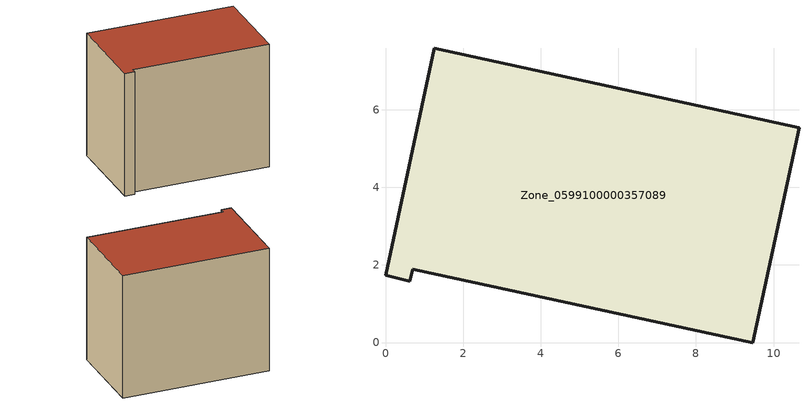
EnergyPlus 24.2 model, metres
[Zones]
Zone_0599100000357089
 floor ground (C_G): 0,1.73 1.26,7.58 10.65,5.53 9.46,0 0.7,1.89 0.63,1.58 z0
 wall outside (C_F): 1.26,7.58 0,1.73 0.63,1.58 0.7,1.89 9.46,0 10.65,5.53 1.26,7.58 z0:8.27
 roof outside (C_R): 10.65,5.53 1.26,7.58 0,1.73 0.63,1.58 0.7,1.89 9.46,0 z8.27
[BUILDING]
Pand.0599100000357089: North Axis=0; Terrain=City; Loads Convergence Tolerance Value=0.04; Temperature Convergence Tolerance Value=0.4; Solar Distribution=FullExterior; Maximum Number of Warmup Days=25; Minimum Number of Warmup Days=1
[Site:Location]
Rotterdam.The.Hague.AP_ZH_NLD Design_Conditions: Latitude=51.96; Longitude=4.45; Time Zone=1; Elevation=-4.5
[SITE:GROUNDTEMPERATURE:BUILDINGSURFACE]
18, 18, 18, 18, 18, 18, 18, 18, 18, 18, 18, 18
[MATERIAL] Thermal Absorptance=0.9; Solar Absorptance=0.7; Visible Absorptance=0.7
Name | Roughness | Thickness | Conductivity | Density | Specific Heat
G.TC.1992-2005 | MediumSmooth | 0.15 | 0.06 | 540 | 1210
F.TC.1992-2005 | Rough | 0.3 | 0.12 | 1920 | 840
R.TC.1992-2005 | MediumRough | 0.2 | 0.08 | 1500 | 1000
[CONSTRUCTION]
C_G: G.TC.1992-2005
C_F: F.TC.1992-2005
C_R: R.TC.1992-2005
[ZONE]
Zone_0599100000357089: Type=1; Multiplier=1; Ceiling Height=Autocalculate; Volume=Autocalculate; Floor Area=autocalculate; Part of Total Floor Area=Yes
[ZONEINFILTRATION:DESIGNFLOWRATE]
Infil_Zone_0599100000357089: Zone or ZoneList or Space or SpaceList=Zone_0599100000357089; Schedule=AlwaysOn; Design Flow Rate Calculation Method=Flow/Area; Flow Rate per Floor Area=0.0015; Constant Term Coefficient=1; Temperature Term Coefficient=0; Velocity Term Coefficient=0; Velocity Squared Term Coefficient=0
[HVACTEMPLATE:ZONE:IDEALLOADSAIRSYSTEM]
Zone_0599100000357089: Maximum Heating Supply Air Temperature=50; Minimum Cooling Supply Air Temperature=13; Maximum Heating Supply Air Humidity Ratio=0.0156; Minimum Cooling Supply Air Humidity Ratio=0.0077; Heating Limit=NoLimit; Cooling Limit=NoLimit; Dehumidification Control Type=ConstantSensibleHeatRatio; Cooling Sensible Heat Ratio=0.7; Dehumidification Setpoint=60; Humidification Control Type=None; Humidification Setpoint=30; Outdoor Air Method=None; Outdoor Air Flow Rate per Person=0.00944; Outdoor Air Flow Rate per Zone Floor Area=0; Outdoor Air Flow Rate per Zone=0; Demand Controlled Ventilation Type=None; Outdoor Air Economizer Type=NoEconomizer; Heat Recovery Type=None; Sensible Heat Recovery Effectiveness=0.7; Latent Heat Recovery Effectiveness=0.65
[ZONECONTROL:THERMOSTAT]
ThermostatControl_Zone_0599100000357089: Zone or ZoneList=Zone_0599100000357089; Control Type Schedule=DualSetpointControlType; Control 1=Thermostat_Zone_0599100000357089; Temperature Difference Between Cutout And Setpoint=0
[THERMOSTATSETPOINT:DUALSETPOINT]
Thermostat_Zone_0599100000357089: Heating Setpoint Temperature Schedule=HeatingSetpoint_Zone_0599100000357089; Cooling Setpoint Temperature Schedule=CoolingSetpoint_Zone_0599100000357089
[SCHEDULE:COMPACT]
HeatingSetpoint_Zone_0599100000357089: Through: 12/31, For: AllDays, Until: 24:00, 21
CoolingSetpoint_Zone_0599100000357089: Through: 12/31, For: AllDays, Until: 24:00, 24
DualSetpointControlType: Through: 12/31, For: AllDays, Until: 24:00, 4
AlwaysOn: Through: 12/31, For: AllDays, Until: 24:00, 1
